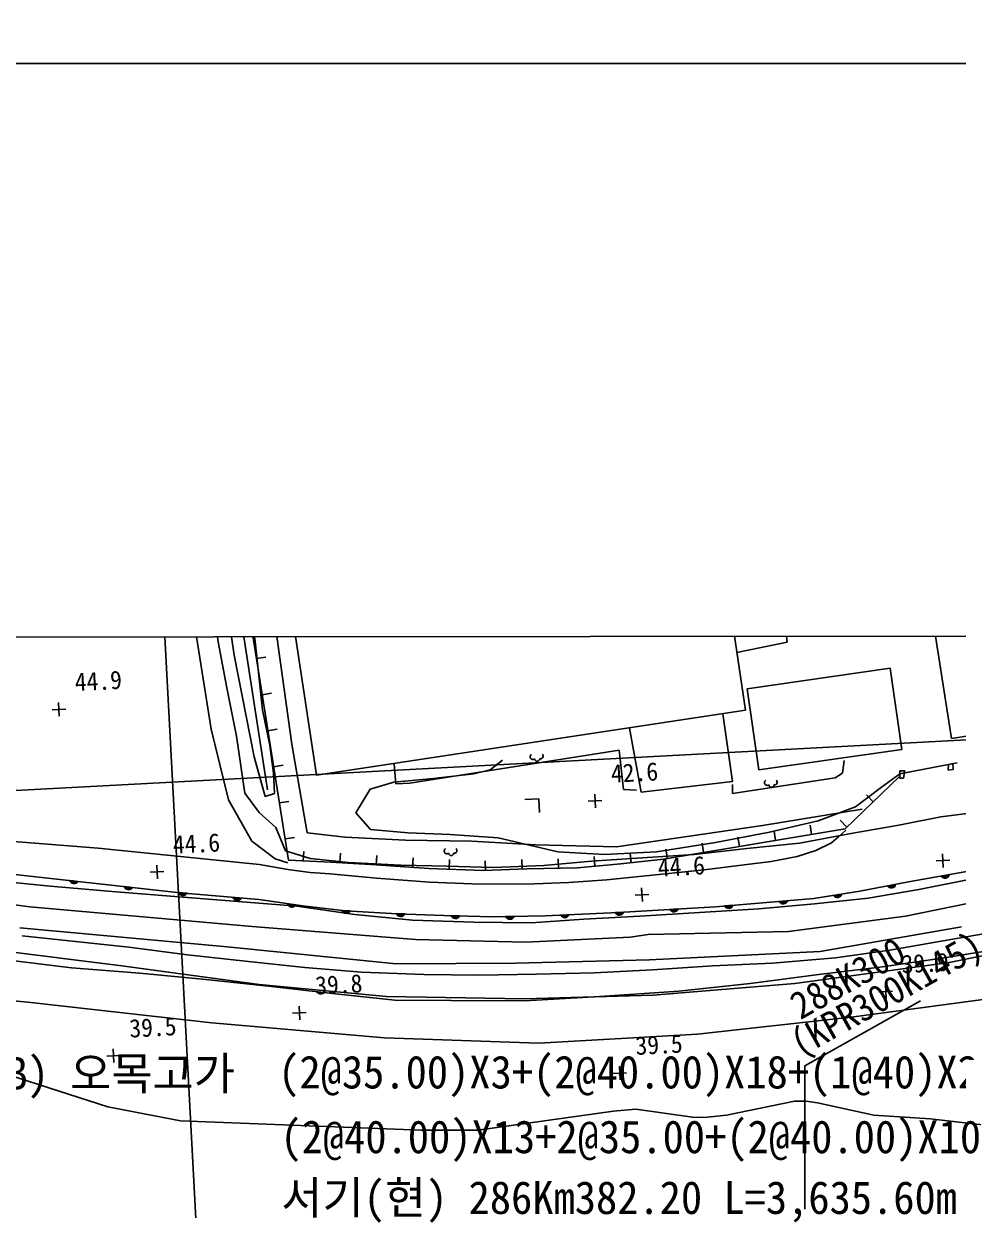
# Model space of a CAD drawing. Header units: millimetres. Extents: x 2406 to 3202, y 1103 to 1810.
# Drawn here: x 3003.5 to 3105.9, y 1493.4 to 1623.4 of the extents above; entities that cross this region are included whole.
import ezdxf
from ezdxf.xclip import XClip

# ---------------------------------------------------------------- set-up
doc = ezdxf.new("R2010")
doc.units = ezdxf.units.MM
doc.header["$LTSCALE"] = 10
doc.header["$MEASUREMENT"] = 0
doc.header["$XCLIPFRAME"] = 2
doc.layers.add('TX-PAPR', color=2, linetype='Continuous', plot=False)
doc.layers.add('TZ-BASE', color=253, linetype='Continuous')
doc.styles.add('GHS', font='GulimChe.ttf')
doc.styles.add('GR', font='GulimChe.ttf')
doc.styles.add('GUL', font='GulimChe.ttf')

# ---------------------------------------------------------------- blocks, each defined once
blk = doc.blocks.new('JD-DGJDT6FHJ')
at = {"layer": 'TZ-BASE', "flags": 128}
blk.add_lwpolyline([(599.86, 87.8), (599.86, 103.5), (612.52, 110.59)], dxfattribs=at)
at = {"layer": 'TZ-BASE', "style": 'GR'}
for s, p in [('288K300', (599.35, 108.48)), ('(KPR300K145)', (599.35, 104.37))]:
    blk.add_text(s, height=3, rotation=29.2387, dxfattribs=at).set_placement(p)
blk = doc.blocks.new('JD-DXFDH7DHF')
at = {"layer": 'TZ-BASE'}
for p, q in [((526.23, 142.64), (544.82, -207.22)), ((585.21, 121.79, 54.2), (593.42, 67.43, 54.2)), ((531.77, 118.48, 49.06), (541.03, 58.73, 49.06)), ((546.41, 60.33, 54.2), (538.2, 114.7, 54.2)), ((539.49, 75.14, 52.47), (535.56, 98.54, 52.47)), ((536.95, 92.99, 50.08), (539.69, 74.95, 50.08)), ((597.98, 74.89, 54.35), (596.81, 84.13, 54.35)), ((537.4, 73.48, 50.08), (535.94, 83.08, 50.08)), ((535.63, 74.94, 51.07), (534.89, 80.81, 51.07)), ((534.85, 65.36, 52.62), (532.75, 78.81, 52.62)), ((543.7, 63.74, 51.57), (542.01, 75.83, 51.57)), ((615.98, 64.36, 54.08), (614.04, 76.66, 54.08)), ((536.59, 69.89, 51.07), (535.63, 74.94, 51.07)), ((543.33, 51, 52.47), (539.49, 75.14, 52.47)), ((539.69, 74.95, 50.08), (540.5, 67.47, 50.08)), ((592.46, 73.76, 54.35), (597.98, 74.89, 54.35)), ((539.56, 62.35, 50.08), (537.4, 73.48, 50.08)), ((539.81, 73.09, 52.47), (540.85, 73.26, 52.47)), ((593.61, 69.78, 56.16), (609.26, 72.03, 56.16)), ((609.26, 72.03, 56.16), (610.54, 63.15, 56.16)), ((537.63, 64.59, 51.07), (536.59, 69.89, 51.07)), ((540.44, 69.14, 52.47), (541.48, 69.31, 52.47)), ((594.88, 60.9, 56.16), (593.61, 69.78, 56.16)), ((645.86, 69.06, 54.08), (615.98, 64.36, 54.08)), ((699.47, 68.54), (262.75, 45.34)), ((518.22, 66.79, 51.98), (518.14, 68.28, 51.98)), ((518.14, 68.28, 51.98), (518.18, 67.53, 51.98)), ((517.44, 67.49, 51.98), (518.93, 67.57, 51.98)), ((518.18, 67.53, 51.98), (517.44, 67.49, 51.98)), ((540.5, 67.47, 50.08), (541.3, 63.58, 50.08)), ((593.42, 67.43, 54.2), (546.41, 60.33, 54.2)), ((591.99, 59.63, 55.03), (590.94, 67.05, 55.03)), ((536.78, 57.64, 52.62), (534.85, 65.36, 52.62)), ((541.07, 65.19, 52.47), (542.11, 65.36, 52.47)), ((580.69, 65.48, 55.03), (581.97, 58.46, 55.03)), ((538.54, 58.35, 51.07), (537.63, 64.59, 51.07)), ((545.37, 54, 51.57), (543.7, 63.74, 51.57)), ((541.3, 63.58, 50.08), (541.7, 60.56, 50.08)), ((556.62, 59.45, 50.33), (579.56, 63.05, 50.33)), ((579.56, 63.05, 50.33), (580.03, 58.76, 50.33)), ((610.54, 63.15, 56.16), (594.88, 60.9, 56.16)), ((540.77, 58, 50.08), (539.56, 62.35, 50.08)), ((541.7, 61.24, 52.47), (542.74, 61.41, 52.47)), ((554.9, 61.52, 50.33), (555.09, 59.38, 50.33)), ((565.42, 60.9, 50.08), (566.79, 61.96, 50.08)), ((604.03, 60.55, 52.58), (604.21, 61.95, 52.58)), ((616.6, 61.67, 50.08), (610.31, 60.47, 50.08)), ((615.62, 60.88, 52.45), (615.66, 61.5, 52.45)), ((615.66, 61.5, 52.45), (616.12, 61.62, 52.45)), ((616.12, 61.62, 52.45), (616.16, 60.96, 52.45)), ((541.7, 60.56, 50.08), (541.81, 58.33, 50.08)), ((554.87, 59.56, 50.08), (559.18, 59.95, 50.08)), ((559.18, 59.95, 50.08), (563.64, 60.49, 50.08)), ((563.64, 60.49, 50.08), (565.42, 60.9, 50.08)), ((591.98, 58.32, 52.58), (603.25, 60.02, 52.58)), ((603.25, 60.02, 52.58), (604.03, 60.55, 52.58)), ((610.3, 60.18, 52.47), (604.32, 54.44, 52.47)), ((610.31, 60.47, 50.08), (608.31, 59, 50.08)), ((610.32, 60.01, 52.45), (610.32, 60.79, 52.45)), ((610.32, 60.79, 52.45), (610.88, 60.79, 52.45)), ((610.71, 60.01, 52.45), (610.32, 60.01, 52.45)), ((610.88, 60.79, 52.45), (610.71, 60.01, 52.45)), ((616.16, 60.96, 52.45), (615.62, 60.88, 52.45)), ((550.72, 56.2, 50.08), (552.27, 58.79, 50.08)), ((552.27, 58.79, 50.08), (554.87, 59.56, 50.08)), ((555.09, 59.38, 50.33), (556.62, 59.45, 50.33)), ((580.03, 58.76, 50.33), (581.47, 58.67, 50.33)), ((581.97, 58.46, 55.03), (591.99, 59.63, 55.03)), ((591.99, 59.3, 52.58), (591.98, 58.32, 52.58)), ((608.31, 59, 50.08), (605.45, 56.87, 50.08)), ((539.31, 53.09, 52.62), (536.78, 57.64, 52.62)), ((540.14, 56.23, 51.07), (538.54, 58.35, 51.07)), ((541.81, 58.33, 50.08), (540.77, 58, 50.08)), ((542.33, 57.29, 52.47), (543.37, 57.46, 52.47)), ((569.22, 57.67, 51.09), (570.76, 57.75, 51.09)), ((570.76, 57.75, 51.09), (570.84, 56.23, 51.09)), ((576.18, 57.47, 49.66), (577.68, 57.55, 49.66)), ((576.93, 57.51, 49.66), (576.18, 57.47, 49.66)), ((576.97, 56.76, 49.66), (576.89, 58.26, 49.66)), ((576.89, 58.26, 49.66), (576.93, 57.51, 49.66)), ((607.41, 57.41, 52.47), (606.68, 58.16, 52.47)), ((541.95, 54.6, 51.07), (540.14, 56.23, 51.07)), ((552.32, 54.37, 50.08), (550.72, 56.2, 50.08)), ((606.19, 56.62, 51.57), (595.26, 54.83, 51.57)), ((605.45, 56.87, 50.08), (601.39, 55.32, 50.08)), ((621.98, 56.67, 51.07), (614.82, 55.77, 51.07)), ((543, 52.03, 51.07), (541.95, 54.6, 51.07)), ((595.26, 54.83, 51.57), (579.29, 52.46, 51.57)), ((601.39, 55.32, 50.08), (596.05, 54.08, 50.08)), ((600.65, 53.83, 52.47), (600.48, 54.86, 52.47)), ((604.52, 54.64, 52.47), (603.8, 55.39, 52.47)), ((610.23, 54.85, 51.07), (605.18, 53.98, 51.07)), ((614.82, 55.77, 51.07), (610.23, 54.85, 51.07)), ((522.48, 52.33, 51.9), (508.93, 53.41, 51.9)), ((542.96, 53.34, 52.47), (544, 53.51, 52.47)), ((549.53, 53.52, 51.57), (545.37, 54, 51.57)), ((556.17, 53.19, 51.57), (549.53, 53.52, 51.57)), ((556.45, 54.01, 50.08), (552.32, 54.37, 50.08)), ((561.04, 53.82, 50.08), (556.45, 54.01, 50.08)), ((566.32, 53.45, 50.08), (561.04, 53.82, 50.08)), ((572.84, 51.92, 50.08), (566.32, 53.45, 50.08)), ((604.32, 54.44, 52.47), (584.43, 51.11, 52.47)), ((596.05, 54.08, 50.08), (590.13, 52.96, 50.08)), ((592.76, 52.51, 52.47), (592.59, 53.54, 52.47)), ((596.71, 53.17, 52.47), (596.54, 54.2, 52.47)), ((605.18, 53.98, 51.07), (599.34, 52.86, 51.07)), ((603.62, 53.58, 51.9), (602.83, 52.93, 51.9)), ((604.41, 54.32, 51.9), (603.62, 53.58, 51.9)), ((611.29, 48.63, 51.13), (639.52, 53.72, 51.13)), ((489.99, 52.05, 51.13), (531.48, 47.45, 51.13)), ((538.71, 50.7, 51.9), (522.48, 52.33, 51.9)), ((541.89, 51.18, 52.62), (539.31, 53.09, 52.62)), ((545.73, 51.19, 51.07), (543, 52.03, 51.07)), ((563.38, 53.1, 51.57), (556.17, 53.19, 51.57)), ((570.47, 52.68, 51.57), (563.38, 53.1, 51.57)), ((579.29, 52.46, 51.57), (570.47, 52.68, 51.57)), ((590.13, 52.96, 50.08), (583.67, 51.93, 50.08)), ((584.87, 51.18, 52.47), (584.7, 52.22, 52.47)), ((593.55, 52.28, 51.07), (587.8, 51.65, 51.07)), ((588.82, 51.84, 52.47), (588.65, 52.88, 52.47)), ((599.34, 52.86, 51.07), (593.55, 52.28, 51.07)), ((601.13, 52.07, 51.9), (599.07, 51.43, 51.9)), ((602.83, 52.93, 51.9), (601.13, 52.07, 51.9)), ((540.15, 50.53, 51.9), (538.71, 50.7, 51.9)), ((543.25, 50.71, 52.62), (541.89, 51.18, 52.62)), ((547.99, 50.81, 52.47), (543.33, 51, 52.47)), ((544.96, 50.93, 52.47), (545, 51.98, 52.47)), ((549.9, 50.75, 51.07), (545.73, 51.19, 51.07)), ((552.93, 50.49, 52.47), (547.99, 50.81, 52.47)), ((548.96, 50.75, 52.47), (549.02, 51.79, 52.47)), ((555.64, 50.46, 51.07), (549.9, 50.75, 51.07)), ((552.95, 50.49, 52.47), (553.01, 51.53, 52.47)), ((556.94, 50.23, 52.47), (557.01, 51.28, 52.47)), ((560.93, 50.03, 52.47), (560.98, 51.08, 52.47)), ((564.93, 49.88, 52.47), (564.89, 50.93, 52.47)), ((568.93, 50.03, 52.47), (568.89, 51.08, 52.47)), ((576.52, 50.9, 51.07), (571.31, 50.44, 51.07)), ((577.97, 51.64, 50.08), (572.84, 51.92, 50.08)), ((572.93, 50.13, 52.47), (572.9, 51.18, 52.47)), ((581.52, 51.24, 51.07), (576.52, 50.9, 51.07)), ((576.92, 50.35, 52.47), (576.83, 51.4, 52.47)), ((583.67, 51.93, 50.08), (577.97, 51.64, 50.08)), ((584.43, 51.11, 52.47), (579.77, 50.6, 52.47)), ((580.9, 50.73, 52.47), (580.79, 51.77, 52.47)), ((587.8, 51.65, 51.07), (581.52, 51.24, 51.07)), ((596.22, 50.87, 51.9), (592.96, 50.48, 51.9)), ((599.07, 51.43, 51.9), (596.22, 50.87, 51.9)), ((614.29, 50.93, 51.59), (615.79, 51.01, 51.59)), ((615.04, 50.97, 51.59), (614.29, 50.93, 51.59)), ((615.08, 50.23, 51.59), (615, 51.72, 51.59)), ((615, 51.72, 51.59), (615.04, 50.97, 51.59)), ((488.11, 49.43, 50.06), (515.01, 45.92, 50.06)), ((528.19, 49.69, 51.67), (529.68, 49.77, 51.67)), ((528.94, 49.73, 51.67), (528.19, 49.69, 51.67)), ((528.98, 48.98, 51.67), (528.9, 50.48, 51.67)), ((528.9, 50.48, 51.67), (528.94, 49.73, 51.67)), ((543.28, 50.01, 51.9), (540.15, 50.53, 51.9)), ((545.71, 49.67, 51.9), (543.28, 50.01, 51.9)), ((547.9, 49.53, 51.9), (545.71, 49.67, 51.9)), ((552.97, 49.04, 51.9), (547.9, 49.53, 51.9)), ((558.7, 50.12, 52.47), (552.93, 50.49, 52.47)), ((560.68, 50.35, 51.07), (555.64, 50.46, 51.07)), ((564.68, 49.88, 52.47), (558.7, 50.12, 52.47)), ((565.77, 50.23, 51.07), (560.68, 50.35, 51.07)), ((569.46, 50.05, 52.47), (564.68, 49.88, 52.47)), ((571.31, 50.44, 51.07), (565.77, 50.23, 51.07)), ((574.99, 50.18, 52.47), (569.46, 50.05, 52.47)), ((579.77, 50.6, 52.47), (574.99, 50.18, 52.47)), ((588.88, 49.97, 51.9), (578.23, 48.88, 51.9)), ((592.96, 50.48, 51.9), (588.88, 49.97, 51.9)), ((614.88, 49.27, 51.13), (615.77, 49.43, 51.13)), ((615.32, 49.05, 51.13), (615.56, 49.4, 51.13)), ((615.43, 49.07, 51.13), (615.67, 49.42, 51.13)), ((615.56, 49.13, 51.13), (615.77, 49.43, 51.13)), ((615.73, 49.32, 51.13), (615.6, 49.4, 51.13)), ((615.75, 49.39, 51.13), (615.7, 49.42, 51.13)), ((510.83, 48.82, 51.07), (517.23, 48.16, 51.07)), ((517.23, 48.16, 51.07), (524.46, 47.53, 51.07)), ((519.37, 48.79, 51.13), (520.26, 48.69, 51.13)), ((519.58, 48.52, 51.13), (519.37, 48.77, 51.13)), ((519.38, 48.75, 51.13), (519.42, 48.79, 51.13)), ((519.41, 48.69, 51.13), (519.52, 48.78, 51.13)), ((519.45, 48.62, 51.13), (519.63, 48.76, 51.13)), ((519.72, 48.46, 51.13), (519.46, 48.78, 51.13)), ((519.51, 48.57, 51.13), (519.74, 48.75, 51.13)), ((519.83, 48.44, 51.13), (519.56, 48.77, 51.13)), ((519.57, 48.52, 51.13), (519.84, 48.74, 51.13)), ((519.64, 48.48, 51.13), (519.95, 48.73, 51.13)), ((519.92, 48.45, 51.13), (519.67, 48.76, 51.13)), ((519.72, 48.46, 51.13), (520.05, 48.72, 51.13)), ((520, 48.47, 51.13), (519.78, 48.75, 51.13)), ((519.83, 48.44, 51.13), (520.16, 48.71, 51.13)), ((520.07, 48.5, 51.13), (519.88, 48.74, 51.13)), ((519.98, 48.46, 51.13), (520.26, 48.69, 51.13)), ((520.13, 48.54, 51.13), (519.99, 48.72, 51.13)), ((520.19, 48.59, 51.13), (520.09, 48.71, 51.13)), ((520.23, 48.65, 51.13), (520.2, 48.7, 51.13)), ((525.33, 48.13, 51.13), (526.22, 48.03, 51.13)), ((525.34, 48.09, 51.13), (525.38, 48.13, 51.13)), ((525.54, 47.85, 51.13), (525.34, 48.11, 51.13)), ((525.38, 48.02, 51.13), (525.49, 48.11, 51.13)), ((525.68, 47.8, 51.13), (525.42, 48.12, 51.13)), ((525.42, 47.96, 51.13), (525.59, 48.1, 51.13)), ((525.47, 47.91, 51.13), (525.7, 48.09, 51.13)), ((525.79, 47.78, 51.13), (525.53, 48.11, 51.13)), ((525.88, 47.79, 51.13), (525.63, 48.1, 51.13)), ((558.77, 48.59, 51.9), (552.97, 49.04, 51.9)), ((563.47, 48.44, 51.9), (558.77, 48.59, 51.9)), ((569.33, 48.4, 51.9), (563.47, 48.44, 51.9)), ((574.07, 48.58, 51.9), (569.33, 48.4, 51.9)), ((578.23, 48.88, 51.9), (574.07, 48.58, 51.9)), ((605.93, 47.63, 51.13), (611.29, 48.63, 51.13)), ((608.98, 48.2, 51.13), (609.86, 48.36, 51.13)), ((609.26, 47.99, 51.13), (608.99, 48.18, 51.13)), ((609, 48.16, 51.13), (609.03, 48.21, 51.13)), ((609.05, 48.11, 51.13), (609.14, 48.23, 51.13)), ((609.42, 47.98, 51.13), (609.07, 48.21, 51.13)), ((609.11, 48.06, 51.13), (609.24, 48.25, 51.13)), ((609.18, 48.02, 51.13), (609.35, 48.27, 51.13)), ((609.52, 48, 51.13), (609.18, 48.23, 51.13)), ((609.25, 48, 51.13), (609.45, 48.28, 51.13)), ((609.61, 48.03, 51.13), (609.28, 48.25, 51.13)), ((609.33, 47.98, 51.13), (609.55, 48.3, 51.13)), ((609.68, 48.07, 51.13), (609.38, 48.27, 51.13)), ((609.42, 47.98, 51.13), (609.66, 48.32, 51.13)), ((609.74, 48.12, 51.13), (609.49, 48.29, 51.13)), ((609.52, 48, 51.13), (609.76, 48.34, 51.13)), ((609.78, 48.18, 51.13), (609.59, 48.31, 51.13)), ((609.66, 48.06, 51.13), (609.86, 48.36, 51.13)), ((609.82, 48.24, 51.13), (609.7, 48.33, 51.13)), ((609.85, 48.32, 51.13), (609.8, 48.35, 51.13)), ((610.94, 44.88, 50.06), (632.4, 49.24, 50.06)), ((612.41, 47.81, 51.07), (618.12, 48.93, 51.07)), ((615.16, 49.07, 51.13), (614.89, 49.25, 51.13)), ((614.91, 49.24, 51.13), (614.94, 49.28, 51.13)), ((614.96, 49.18, 51.13), (615.04, 49.3, 51.13)), ((615.32, 49.05, 51.13), (614.97, 49.29, 51.13)), ((615.02, 49.14, 51.13), (615.14, 49.32, 51.13)), ((615.08, 49.1, 51.13), (615.25, 49.34, 51.13)), ((615.42, 49.07, 51.13), (615.08, 49.31, 51.13)), ((615.15, 49.07, 51.13), (615.35, 49.36, 51.13)), ((615.51, 49.1, 51.13), (615.18, 49.33, 51.13)), ((615.23, 49.05, 51.13), (615.46, 49.38, 51.13)), ((615.58, 49.14, 51.13), (615.29, 49.35, 51.13)), ((615.64, 49.2, 51.13), (615.39, 49.37, 51.13)), ((615.69, 49.25, 51.13), (615.5, 49.39, 51.13)), ((524.46, 47.53, 51.07), (531.81, 46.98, 51.07)), ((525.53, 47.86, 51.13), (525.8, 48.08, 51.13)), ((525.6, 47.82, 51.13), (525.91, 48.07, 51.13)), ((525.69, 47.79, 51.13), (526.02, 48.06, 51.13)), ((525.96, 47.81, 51.13), (525.74, 48.09, 51.13)), ((525.79, 47.78, 51.13), (526.12, 48.04, 51.13)), ((526.03, 47.84, 51.13), (525.84, 48.08, 51.13)), ((525.94, 47.8, 51.13), (526.22, 48.03, 51.13)), ((526.09, 47.88, 51.13), (525.95, 48.06, 51.13)), ((526.15, 47.93, 51.13), (526.05, 48.05, 51.13)), ((526.2, 47.99, 51.13), (526.16, 48.04, 51.13)), ((531.29, 47.47, 51.13), (532.19, 47.39, 51.13)), ((531.51, 47.19, 51.13), (531.3, 47.45, 51.13)), ((531.31, 47.43, 51.13), (531.35, 47.46, 51.13)), ((531.34, 47.36, 51.13), (531.45, 47.45, 51.13)), ((531.38, 47.3, 51.13), (531.56, 47.44, 51.13)), ((531.65, 47.14, 51.13), (531.39, 47.46, 51.13)), ((531.44, 47.25, 51.13), (531.66, 47.44, 51.13)), ((531.48, 47.45, 51.13), (540.09, 46.7, 51.13)), ((531.76, 47.13, 51.13), (531.49, 47.45, 51.13)), ((531.5, 47.2, 51.13), (531.77, 47.43, 51.13)), ((531.57, 47.16, 51.13), (531.87, 47.42, 51.13)), ((531.85, 47.14, 51.13), (531.6, 47.44, 51.13)), ((531.66, 47.14, 51.13), (531.98, 47.41, 51.13)), ((531.93, 47.16, 51.13), (531.7, 47.43, 51.13)), ((531.76, 47.13, 51.13), (532.09, 47.4, 51.13)), ((532, 47.19, 51.13), (531.81, 47.42, 51.13)), ((531.81, 46.98, 51.07), (538.25, 46.45, 51.07)), ((532.06, 47.24, 51.13), (531.91, 47.41, 51.13)), ((531.91, 47.15, 51.13), (532.19, 47.38, 51.13)), ((532.12, 47.29, 51.13), (532.02, 47.4, 51.13)), ((532.16, 47.35, 51.13), (532.13, 47.39, 51.13)), ((537.27, 46.94, 51.13), (538.17, 46.86, 51.13)), ((537.28, 46.9, 51.13), (537.32, 46.94, 51.13)), ((537.49, 46.67, 51.13), (537.28, 46.92, 51.13)), ((537.32, 46.84, 51.13), (537.43, 46.93, 51.13)), ((537.63, 46.61, 51.13), (537.36, 46.93, 51.13)), ((537.36, 46.77, 51.13), (537.53, 46.92, 51.13)), ((537.41, 46.72, 51.13), (537.64, 46.91, 51.13)), ((537.74, 46.6, 51.13), (537.47, 46.93, 51.13)), ((537.48, 46.68, 51.13), (537.75, 46.9, 51.13)), ((537.55, 46.64, 51.13), (537.85, 46.89, 51.13)), ((537.83, 46.61, 51.13), (537.57, 46.92, 51.13)), ((537.64, 46.61, 51.13), (537.96, 46.88, 51.13)), ((537.91, 46.63, 51.13), (537.68, 46.91, 51.13)), ((537.74, 46.6, 51.13), (538.06, 46.87, 51.13)), ((537.98, 46.67, 51.13), (537.79, 46.9, 51.13)), ((538.04, 46.71, 51.13), (537.89, 46.89, 51.13)), ((537.89, 46.63, 51.13), (538.16, 46.86, 51.13)), ((538.09, 46.76, 51.13), (538, 46.88, 51.13)), ((538.14, 46.82, 51.13), (538.1, 46.87, 51.13)), ((581.32, 47.19, 51.63), (582.82, 47.27, 51.63)), ((582.07, 47.23, 51.63), (581.32, 47.19, 51.63)), ((582.11, 46.48, 51.63), (582.03, 47.98, 51.63)), ((582.03, 47.98, 51.63), (582.07, 47.23, 51.63)), ((590.13, 45.92, 51.13), (600.89, 46.8, 51.13)), ((600.89, 46.8, 51.13), (605.93, 47.63, 51.13)), ((600.99, 46.23, 51.07), (606.87, 46.85, 51.07)), ((603.07, 47.16, 51.13), (603.96, 47.3, 51.13)), ((603.35, 46.95, 51.13), (603.08, 47.14, 51.13)), ((603.09, 47.12, 51.13), (603.12, 47.17, 51.13)), ((603.14, 47.07, 51.13), (603.23, 47.18, 51.13)), ((603.5, 46.93, 51.13), (603.16, 47.17, 51.13)), ((603.2, 47.02, 51.13), (603.33, 47.2, 51.13)), ((603.27, 46.98, 51.13), (603.44, 47.22, 51.13)), ((603.61, 46.95, 51.13), (603.27, 47.19, 51.13)), ((603.34, 46.95, 51.13), (603.54, 47.24, 51.13)), ((603.69, 46.98, 51.13), (603.37, 47.21, 51.13)), ((603.42, 46.93, 51.13), (603.65, 47.25, 51.13)), ((603.77, 47.02, 51.13), (603.48, 47.22, 51.13)), ((603.51, 46.93, 51.13), (603.75, 47.27, 51.13)), ((603.82, 47.07, 51.13), (603.58, 47.24, 51.13)), ((603.61, 46.95, 51.13), (603.86, 47.29, 51.13)), ((603.87, 47.12, 51.13), (603.69, 47.26, 51.13)), ((603.75, 47.01, 51.13), (603.96, 47.3, 51.13)), ((603.91, 47.19, 51.13), (603.79, 47.28, 51.13)), ((603.94, 47.26, 51.13), (603.9, 47.29, 51.13)), ((606.87, 46.85, 51.07), (612.41, 47.81, 51.07)), ((515.01, 45.92, 50.06), (539.37, 43.75, 50.06)), ((538.25, 46.45, 51.07), (544.24, 45.99, 51.07)), ((540.09, 46.7, 51.13), (545.15, 45.96, 51.13)), ((543.23, 46.24, 51.13), (544.12, 46.11, 51.13)), ((543.43, 45.96, 51.13), (543.23, 46.22, 51.13)), ((543.24, 46.2, 51.13), (543.28, 46.23, 51.13)), ((543.27, 46.13, 51.13), (543.38, 46.22, 51.13)), ((543.31, 46.07, 51.13), (543.49, 46.2, 51.13)), ((543.57, 45.89, 51.13), (543.32, 46.23, 51.13)), ((543.36, 46.01, 51.13), (543.59, 46.19, 51.13)), ((543.68, 45.87, 51.13), (543.42, 46.21, 51.13)), ((543.42, 45.96, 51.13), (543.7, 46.17, 51.13)), ((543.49, 45.92, 51.13), (543.8, 46.16, 51.13)), ((543.77, 45.88, 51.13), (543.53, 46.2, 51.13)), ((543.57, 45.89, 51.13), (543.91, 46.14, 51.13)), ((543.85, 45.9, 51.13), (543.63, 46.18, 51.13)), ((543.68, 45.87, 51.13), (544.01, 46.13, 51.13)), ((543.92, 45.93, 51.13), (543.74, 46.17, 51.13)), ((543.82, 45.89, 51.13), (544.11, 46.11, 51.13)), ((543.98, 45.97, 51.13), (543.84, 46.15, 51.13)), ((544.04, 46.01, 51.13), (543.95, 46.14, 51.13)), ((544.09, 46.07, 51.13), (544.05, 46.12, 51.13)), ((544.24, 45.99, 51.07), (550.6, 45.08, 51.07)), ((545.15, 45.96, 51.13), (549.6, 45.48, 51.13)), ((549.18, 45.5, 51.13), (550.08, 45.45, 51.13)), ((549.2, 45.47, 51.13), (549.23, 45.5, 51.13)), ((549.23, 45.4, 51.13), (549.34, 45.49, 51.13)), ((549.55, 45.19, 51.13), (549.27, 45.5, 51.13)), ((549.66, 45.18, 51.13), (549.38, 45.49, 51.13)), ((579.49, 45.29, 51.13), (583.24, 45.51, 51.13)), ((583.24, 45.51, 51.13), (590.13, 45.92, 51.13)), ((585.14, 45.62, 51.13), (586.04, 45.68, 51.13)), ((585.4, 45.38, 51.13), (585.15, 45.6, 51.13)), ((585.16, 45.59, 51.13), (585.2, 45.63, 51.13)), ((585.21, 45.52, 51.13), (585.3, 45.63, 51.13)), ((585.55, 45.35, 51.13), (585.24, 45.63, 51.13)), ((585.26, 45.47, 51.13), (585.41, 45.64, 51.13)), ((585.32, 45.42, 51.13), (585.52, 45.64, 51.13)), ((585.66, 45.36, 51.13), (585.34, 45.63, 51.13)), ((585.39, 45.39, 51.13), (585.62, 45.65, 51.13)), ((585.75, 45.38, 51.13), (585.45, 45.64, 51.13)), ((585.47, 45.36, 51.13), (585.73, 45.66, 51.13)), ((585.56, 45.35, 51.13), (585.83, 45.66, 51.13)), ((585.82, 45.41, 51.13), (585.56, 45.65, 51.13)), ((585.66, 45.36, 51.13), (585.94, 45.67, 51.13)), ((585.89, 45.45, 51.13), (585.66, 45.65, 51.13)), ((585.94, 45.51, 51.13), (585.77, 45.66, 51.13)), ((585.8, 45.4, 51.13), (586.04, 45.67, 51.13)), ((585.99, 45.57, 51.13), (585.87, 45.67, 51.13)), ((586.02, 45.63, 51.13), (585.98, 45.67, 51.13)), ((588.38, 45.28, 51.07), (594.87, 45.7, 51.07)), ((591.13, 46, 51.13), (592.03, 46.07, 51.13)), ((591.39, 45.77, 51.13), (591.14, 45.98, 51.13)), ((591.15, 45.97, 51.13), (591.19, 46.01, 51.13)), ((591.2, 45.9, 51.13), (591.29, 46.01, 51.13)), ((591.55, 45.74, 51.13), (591.23, 46.01, 51.13)), ((591.25, 45.85, 51.13), (591.4, 46.02, 51.13)), ((591.31, 45.81, 51.13), (591.5, 46.03, 51.13)), ((591.65, 45.74, 51.13), (591.33, 46.02, 51.13)), ((591.38, 45.77, 51.13), (591.61, 46.04, 51.13)), ((591.74, 45.77, 51.13), (591.44, 46.03, 51.13)), ((591.46, 45.75, 51.13), (591.71, 46.05, 51.13)), ((591.81, 45.8, 51.13), (591.54, 46.03, 51.13)), ((591.55, 45.74, 51.13), (591.82, 46.06, 51.13)), ((591.65, 45.74, 51.13), (591.93, 46.07, 51.13)), ((591.88, 45.85, 51.13), (591.65, 46.04, 51.13)), ((591.93, 45.9, 51.13), (591.75, 46.05, 51.13)), ((591.79, 45.79, 51.13), (592.03, 46.07, 51.13)), ((591.98, 45.96, 51.13), (591.86, 46.06, 51.13)), ((592.01, 46.03, 51.13), (591.97, 46.07, 51.13)), ((594.87, 45.7, 51.07), (600.99, 46.23, 51.07)), ((597.11, 46.49, 51.13), (598.01, 46.56, 51.13)), ((597.37, 46.26, 51.13), (597.12, 46.47, 51.13)), ((597.13, 46.45, 51.13), (597.17, 46.49, 51.13)), ((597.18, 46.39, 51.13), (597.27, 46.5, 51.13)), ((597.53, 46.23, 51.13), (597.21, 46.5, 51.13)), ((597.23, 46.34, 51.13), (597.38, 46.51, 51.13)), ((597.29, 46.3, 51.13), (597.48, 46.52, 51.13)), ((597.63, 46.23, 51.13), (597.31, 46.51, 51.13)), ((597.36, 46.26, 51.13), (597.59, 46.53, 51.13)), ((597.72, 46.26, 51.13), (597.42, 46.51, 51.13)), ((597.44, 46.24, 51.13), (597.7, 46.54, 51.13)), ((597.79, 46.29, 51.13), (597.52, 46.52, 51.13)), ((597.53, 46.23, 51.13), (597.8, 46.55, 51.13)), ((597.63, 46.23, 51.13), (597.91, 46.55, 51.13)), ((597.86, 46.34, 51.13), (597.63, 46.53, 51.13)), ((597.91, 46.39, 51.13), (597.73, 46.54, 51.13)), ((597.77, 46.28, 51.13), (598.01, 46.56, 51.13)), ((597.96, 46.45, 51.13), (597.84, 46.55, 51.13)), ((597.99, 46.52, 51.13), (597.95, 46.56, 51.13)), ((549.41, 45.24, 51.13), (549.19, 45.48, 51.13)), ((549.28, 45.34, 51.13), (549.45, 45.49, 51.13)), ((549.33, 45.29, 51.13), (549.55, 45.48, 51.13)), ((549.4, 45.24, 51.13), (549.66, 45.48, 51.13)), ((549.47, 45.21, 51.13), (549.76, 45.47, 51.13)), ((549.75, 45.19, 51.13), (549.49, 45.49, 51.13)), ((549.56, 45.18, 51.13), (549.87, 45.46, 51.13)), ((549.83, 45.22, 51.13), (549.59, 45.48, 51.13)), ((549.6, 45.48, 51.13), (555.25, 45.15, 51.13)), ((549.66, 45.18, 51.13), (549.98, 45.46, 51.13)), ((549.9, 45.25, 51.13), (549.7, 45.47, 51.13)), ((549.96, 45.3, 51.13), (549.8, 45.47, 51.13)), ((549.81, 45.21, 51.13), (550.08, 45.45, 51.13)), ((550.01, 45.35, 51.13), (549.91, 45.46, 51.13)), ((550.06, 45.41, 51.13), (550.01, 45.46, 51.13)), ((550.6, 45.08, 51.07), (556.92, 44.46, 51.07)), ((555.17, 45.16, 51.13), (556.07, 45.12, 51.13)), ((555.4, 44.9, 51.13), (555.18, 45.14, 51.13)), ((555.19, 45.12, 51.13), (555.22, 45.16, 51.13)), ((555.22, 45.05, 51.13), (555.33, 45.15, 51.13)), ((555.25, 45.15, 51.13), (560.36, 44.96, 51.13)), ((555.55, 44.85, 51.13), (555.26, 45.15, 51.13)), ((555.27, 44.99, 51.13), (555.44, 45.15, 51.13)), ((555.33, 44.94, 51.13), (555.54, 45.14, 51.13)), ((555.66, 44.84, 51.13), (555.37, 45.15, 51.13)), ((555.39, 44.9, 51.13), (555.65, 45.14, 51.13)), ((555.47, 44.87, 51.13), (555.75, 45.13, 51.13)), ((555.75, 44.85, 51.13), (555.48, 45.15, 51.13)), ((555.55, 44.85, 51.13), (555.86, 45.13, 51.13)), ((555.82, 44.88, 51.13), (555.58, 45.14, 51.13)), ((555.66, 44.84, 51.13), (555.97, 45.13, 51.13)), ((555.89, 44.92, 51.13), (555.69, 45.14, 51.13)), ((555.95, 44.96, 51.13), (555.79, 45.13, 51.13)), ((555.8, 44.87, 51.13), (556.07, 45.12, 51.13)), ((556, 45.02, 51.13), (555.9, 45.13, 51.13)), ((556.05, 45.08, 51.13), (556.01, 45.13, 51.13)), ((556.92, 44.46, 51.07), (563.66, 44.21, 51.07)), ((560.36, 44.96, 51.13), (565.68, 44.8, 51.13)), ((561.17, 44.93, 51.13), (562.07, 44.91, 51.13)), ((561.4, 44.67, 51.13), (561.17, 44.91, 51.13)), ((561.18, 44.89, 51.13), (561.22, 44.93, 51.13)), ((561.22, 44.83, 51.13), (561.33, 44.93, 51.13)), ((561.55, 44.62, 51.13), (561.26, 44.93, 51.13)), ((561.27, 44.77, 51.13), (561.43, 44.92, 51.13)), ((561.32, 44.72, 51.13), (561.54, 44.92, 51.13)), ((561.65, 44.62, 51.13), (561.37, 44.93, 51.13)), ((561.39, 44.68, 51.13), (561.64, 44.92, 51.13)), ((561.46, 44.65, 51.13), (561.75, 44.92, 51.13)), ((561.74, 44.63, 51.13), (561.47, 44.92, 51.13)), ((561.55, 44.62, 51.13), (561.86, 44.91, 51.13)), ((561.82, 44.66, 51.13), (561.58, 44.92, 51.13)), ((561.66, 44.62, 51.13), (561.96, 44.91, 51.13)), ((561.89, 44.7, 51.13), (561.68, 44.92, 51.13)), ((561.95, 44.75, 51.13), (561.79, 44.91, 51.13)), ((561.8, 44.65, 51.13), (562.06, 44.9, 51.13)), ((562, 44.8, 51.13), (561.9, 44.91, 51.13)), ((562.04, 44.86, 51.13), (562, 44.91, 51.13)), ((563.66, 44.21, 51.07), (569.94, 44.17, 51.07)), ((565.68, 44.8, 51.13), (571.45, 44.93, 51.13)), ((567.16, 44.83, 51.13), (568.06, 44.85, 51.13)), ((567.41, 44.58, 51.13), (567.17, 44.81, 51.13)), ((567.18, 44.79, 51.13), (567.22, 44.83, 51.13)), ((567.22, 44.73, 51.13), (567.32, 44.84, 51.13)), ((567.56, 44.54, 51.13), (567.26, 44.83, 51.13)), ((567.27, 44.67, 51.13), (567.43, 44.84, 51.13)), ((567.33, 44.63, 51.13), (567.54, 44.84, 51.13)), ((567.67, 44.54, 51.13), (567.36, 44.84, 51.13)), ((567.4, 44.59, 51.13), (567.64, 44.84, 51.13)), ((567.76, 44.56, 51.13), (567.47, 44.84, 51.13)), ((567.48, 44.56, 51.13), (567.75, 44.84, 51.13)), ((567.56, 44.54, 51.13), (567.85, 44.85, 51.13)), ((567.83, 44.6, 51.13), (567.58, 44.84, 51.13)), ((567.67, 44.55, 51.13), (567.96, 44.85, 51.13)), ((567.9, 44.64, 51.13), (567.68, 44.84, 51.13)), ((567.95, 44.69, 51.13), (567.79, 44.85, 51.13)), ((567.81, 44.59, 51.13), (568.06, 44.85, 51.13)), ((568, 44.74, 51.13), (567.89, 44.85, 51.13)), ((568.04, 44.81, 51.13), (568, 44.85, 51.13)), ((569.94, 44.17, 51.07), (575.69, 44.54, 51.07)), ((571.45, 44.93, 51.13), (579.49, 45.29, 51.13)), ((573.16, 45, 51.13), (574.06, 45.04, 51.13)), ((573.41, 44.76, 51.13), (573.17, 44.98, 51.13)), ((573.18, 44.97, 51.13), (573.21, 45.01, 51.13)), ((573.22, 44.9, 51.13), (573.32, 45.01, 51.13)), ((573.56, 44.72, 51.13), (573.25, 45.01, 51.13)), ((573.27, 44.85, 51.13), (573.43, 45.01, 51.13)), ((573.33, 44.8, 51.13), (573.53, 45.02, 51.13)), ((573.67, 44.73, 51.13), (573.36, 45.01, 51.13)), ((573.4, 44.77, 51.13), (573.64, 45.02, 51.13)), ((573.76, 44.75, 51.13), (573.47, 45.02, 51.13)), ((573.48, 44.74, 51.13), (573.74, 45.03, 51.13)), ((573.57, 44.72, 51.13), (573.85, 45.03, 51.13)), ((573.83, 44.78, 51.13), (573.57, 45.02, 51.13)), ((573.67, 44.73, 51.13), (573.96, 45.04, 51.13)), ((573.9, 44.82, 51.13), (573.68, 45.03, 51.13)), ((573.96, 44.87, 51.13), (573.78, 45.03, 51.13)), ((573.81, 44.77, 51.13), (574.06, 45.04, 51.13)), ((574, 44.93, 51.13), (573.89, 45.04, 51.13)), ((574.04, 45, 51.13), (574, 45.04, 51.13)), ((575.69, 44.54, 51.07), (581.85, 44.87, 51.07)), ((579.15, 45.27, 51.13), (580.05, 45.32, 51.13)), ((579.17, 45.23, 51.13), (579.21, 45.27, 51.13)), ((579.41, 45.03, 51.13), (579.17, 45.25, 51.13)), ((579.22, 45.17, 51.13), (579.32, 45.28, 51.13)), ((579.56, 44.99, 51.13), (579.25, 45.27, 51.13)), ((579.27, 45.11, 51.13), (579.42, 45.28, 51.13)), ((579.33, 45.07, 51.13), (579.53, 45.29, 51.13)), ((579.67, 45, 51.13), (579.35, 45.28, 51.13)), ((579.4, 45.03, 51.13), (579.63, 45.3, 51.13)), ((579.76, 45.02, 51.13), (579.46, 45.28, 51.13)), ((579.48, 45.01, 51.13), (579.74, 45.3, 51.13)), ((579.57, 44.99, 51.13), (579.84, 45.31, 51.13)), ((579.83, 45.06, 51.13), (579.57, 45.29, 51.13)), ((579.67, 45, 51.13), (579.95, 45.31, 51.13)), ((579.9, 45.1, 51.13), (579.67, 45.3, 51.13)), ((579.95, 45.15, 51.13), (579.78, 45.3, 51.13)), ((579.81, 45.05, 51.13), (580.05, 45.31, 51.13)), ((580, 45.21, 51.13), (579.88, 45.31, 51.13)), ((580.04, 45.28, 51.13), (579.99, 45.32, 51.13)), ((581.85, 44.87, 51.07), (588.38, 45.28, 51.07)), ((598.11, 43.21, 50.06), (610.94, 44.88, 50.06)), ((513.9, 43.59, 49.06), (536.63, 41.51, 49.06)), ((539.37, 43.75, 50.06), (557.24, 42.34, 50.06)), ((582.74, 42.89, 50.06), (598.11, 43.21, 50.06)), ((601.58, 41.02, 49.06), (617.07, 43.73, 49.06)), ((621.72, 43.33, 48.06), (615.68, 42.29, 48.06)), ((631.66, 42.97, 48.23), (615.73, 39.82, 48.23)), ((520.7, 42.02, 48.06), (514.17, 42.72, 48.06)), ((525.86, 41.49, 48.06), (520.7, 42.02, 48.06)), ((557.24, 42.34, 50.06), (569.31, 42.05, 50.06)), ((569.31, 42.05, 50.06), (580.76, 42.6, 50.06)), ((580.76, 42.6, 50.06), (582.74, 42.89, 50.06)), ((615.68, 42.29, 48.06), (609.23, 41.14, 48.06)), ((525.08, 39.45, 48.23), (508.68, 41.5, 48.23)), ((532.26, 40.66, 48.06), (525.86, 41.49, 48.06)), ((538.95, 39.91, 48.06), (532.26, 40.66, 48.06)), ((536.63, 41.51, 49.06), (555.13, 39.67, 49.06)), ((582.91, 40.09, 49.06), (601.58, 41.02, 49.06)), ((603.27, 40.31, 48.06), (596.36, 39.73, 48.06)), ((609.23, 41.14, 48.06), (603.27, 40.31, 48.06)), ((621.67, 41.38, 47.06), (614.93, 40.27, 47.06)), ((519.57, 39.21, 47.06), (511.8, 40.17, 47.06)), ((527.04, 38.63, 47.06), (519.57, 39.21, 47.06)), ((540.11, 37.38, 48.23), (525.08, 39.45, 48.23)), ((545.11, 39.25, 48.06), (538.95, 39.91, 48.06)), ((551.35, 38.75, 48.06), (545.11, 39.25, 48.06)), ((555.13, 39.67, 49.06), (568.2, 39.72, 49.06)), ((568.2, 39.72, 49.06), (582.91, 40.09, 49.06)), ((583.22, 38.99, 48.06), (576.85, 38.67, 48.06)), ((589.79, 39.45, 48.06), (583.22, 38.99, 48.06)), ((596.36, 39.73, 48.06), (589.79, 39.45, 48.06)), ((615.73, 39.82, 48.23), (598.81, 37.49, 48.23)), ((608.43, 39.32, 47.06), (601.44, 38.5, 47.06)), ((614.93, 40.27, 47.06), (608.43, 39.32, 47.06)), ((534.27, 37.96, 47.06), (527.04, 38.63, 47.06)), ((541.46, 37.17, 47.06), (534.27, 37.96, 47.06)), ((558.16, 38.5, 48.06), (551.35, 38.75, 48.06)), ((564.2, 38.42, 48.06), (558.16, 38.5, 48.06)), ((570.52, 38.54, 48.06), (564.2, 38.42, 48.06)), ((576.85, 38.67, 48.06), (570.52, 38.54, 48.06)), ((601.44, 38.5, 47.06), (593.91, 37.52, 47.06)), ((495.18, 37.34, 53.05), (515.12, 35.44, 53.05)), ((554.08, 36.09, 48.23), (540.11, 37.38, 48.23)), ((548.48, 36.37, 47.06), (541.46, 37.17, 47.06)), ((586.09, 36.66, 47.06), (577.45, 36.1, 47.06)), ((598.81, 37.49, 48.23), (583.31, 36.23, 48.23)), ((593.91, 37.52, 47.06), (586.09, 36.66, 47.06)), ((608.03, 36.59, 46.96), (609.53, 36.67, 46.96)), ((608.78, 36.63, 46.96), (608.03, 36.59, 46.96)), ((608.82, 35.88, 46.96), (608.74, 37.38, 46.96)), ((608.74, 37.38, 46.96), (608.78, 36.63, 46.96)), ((515.12, 35.44, 53.05), (534.93, 33.21, 53.05)), ((555, 35.67, 47.06), (548.48, 36.37, 47.06)), ((569.2, 35.83, 48.23), (554.08, 36.09, 48.23)), ((561.16, 35.63, 47.06), (555, 35.67, 47.06)), ((569.22, 35.62, 47.06), (561.16, 35.63, 47.06)), ((583.31, 36.23, 48.23), (569.2, 35.83, 48.23)), ((577.45, 36.1, 47.06), (569.22, 35.62, 47.06)), ((605.3, 33.87, 53.05), (619.7, 35.79, 53.05)), ((543.79, 34.25, 46.85), (545.29, 34.33, 46.85)), ((544.54, 34.29, 46.85), (543.79, 34.25, 46.85)), ((544.58, 33.54, 46.85), (544.5, 35.04, 46.85)), ((544.5, 35.04, 46.85), (544.54, 34.29, 46.85)), ((588.14, 31.96, 53.05), (605.3, 33.87, 53.05)), ((534.93, 33.21, 53.05), (553.84, 31.56, 53.05)), ((553.84, 31.56, 53.05), (570.78, 30.96, 53.05)), ((570.78, 30.96, 53.05), (588.14, 31.96, 53.05)), ((524.21, 28.84, 46.54), (524.13, 30.34, 46.54)), ((524.13, 30.34, 46.54), (524.17, 29.59, 46.54)), ((523.42, 29.55, 46.54), (524.92, 29.63, 46.54)), ((524.17, 29.59, 46.54), (523.42, 29.55, 46.54)), ((523.53, 24.01, 47.06), (512.76, 27.46, 47.06)), ((578.88, 27.65, 46.54), (580.38, 27.73, 46.54)), ((579.63, 27.69, 46.54), (578.88, 27.65, 46.54)), ((579.67, 26.94, 46.54), (579.59, 28.44, 46.54)), ((579.59, 28.44, 46.54), (579.63, 27.69, 46.54)), ((531.52, 22.47, 47.06), (523.53, 24.01, 47.06)), ((578.94, 23.52, 47.06), (564.08, 21.44, 47.06)), ((581.41, 23.76, 47.06), (578.94, 23.52, 47.06)), ((587.59, 22.85, 47.06), (581.41, 23.76, 47.06)), ((598.77, 24.63, 47.06), (591.34, 23.07, 47.06)), ((600.05, 24.62, 47.06), (598.77, 24.63, 47.06)), ((601.29, 24.45, 47.06), (600.05, 24.62, 47.06)), ((607.46, 23.09, 47.06), (601.29, 24.45, 47.06)), ((557.82, 21.43, 47.06), (531.52, 22.47, 47.06)), ((588.87, 22.84, 47.06), (587.59, 22.85, 47.06)), ((591.34, 23.07, 47.06), (588.87, 22.84, 47.06)), ((613.64, 22.68, 47.06), (607.46, 23.09, 47.06)), ((619.82, 21.98, 47.06), (613.64, 22.68, 47.06)), ((564.08, 21.44, 47.06), (557.82, 21.43, 47.06))]:
    blk.add_line(p, q, dxfattribs=at)
for centre, radius, start, end in [((570.12, 62.35, 51.15), 0.299, 120.6118, 304.3823), ((570.94, 62.4, 51.15), 0.292, 258.1869, 50.717), ((570.58, 62.14, 51.15), 0.296, 187.6323, 354.0427), ((595.79, 59.51, 51.15), 0.299, 120.6118, 304.3823), ((596.25, 59.3, 51.15), 0.296, 187.6323, 354.0427), ((596.6, 59.55, 51.15), 0.292, 258.1869, 50.717), ((560.7, 52.02, 51.15), 0.299, 120.6118, 304.3823), ((561.51, 52.07, 51.15), 0.292, 258.1869, 50.717), ((561.16, 51.82, 51.15), 0.296, 187.6323, 354.0427), ((615.29, 49.54, 51.13), 0.487, 212.8497, 347.6099), ((519.83, 48.93, 51.13), 0.487, 196.2975, 331.0578), ((525.8, 48.27, 51.13), 0.487, 196.2975, 331.0578), ((609.39, 48.46, 51.13), 0.487, 213.1358, 347.896), ((531.76, 47.62, 51.13), 0.487, 197.6001, 332.3603), ((537.73, 47.09, 51.13), 0.487, 197.6001, 332.3603), ((603.48, 47.42, 51.13), 0.487, 212.0169, 346.7772), ((543.7, 46.36, 51.13), 0.487, 194.3812, 329.1414), ((549.64, 45.67, 51.13), 0.487, 199.3253, 334.0855), ((585.58, 45.84, 51.13), 0.487, 206.0188, 340.7791), ((591.57, 46.22, 51.13), 0.487, 207.2863, 342.0466), ((597.55, 46.71, 51.13), 0.487, 207.2863, 342.0466), ((555.63, 45.33, 51.13), 0.487, 200.4026, 335.1629), ((561.62, 45.11, 51.13), 0.487, 200.918, 335.6783), ((567.61, 45.03, 51.13), 0.487, 203.8868, 338.6471), ((573.6, 45.21, 51.13), 0.487, 205.1859, 339.9462), ((579.59, 45.48, 51.13), 0.487, 206.0225, 340.7828)]:
    blk.add_arc(centre, radius, start, end, dxfattribs=at)
for s, height, rotation, style, p in [('44.9', 2, 3.042, 'GUL', (519.97, 69.52, 47.08)), ('42.6', 2, 3.042, 'GUL', (578.72, 59.49, 47.08)), ('44.6', 2, 3.042, 'GUL', (530.72, 51.71, 47.08)), ('44.6', 2, 3.042, 'GUL', (583.85, 49.21, 47.08)), ('39.9', 2, 3.042, 'GUL', (610.57, 38.62, 47.08)), ('39.8', 2, 3.042, 'GUL', (546.32, 36.28, 47.08)), ('39.5', 2, 3.042, 'GUL', (525.95, 31.58, 47.08)), ('39.5', 2, 3.042, 'GUL', (581.41, 29.68, 47.08)), ('B(PCB) 오목고가', 3.6, 0.0013, 'GHS', (503.12, 25.86, 49.06)), ('(2@35.00)X3+(2@40.00)X18+(1@40)X2+', 3.6, 0.0013, 'GHS', (542.21, 26.01)), ('(2@40.00)X13+2@35.00+(2@40.00)X10', 3.6, 0.0013, 'GHS', (542.45, 18.92, 47.06)), ('서기(현) 286Km382.20 L=3,635.60m', 3.6, 0.0013, 'GHS', (542.54, 12.26))]:
    blk.add_text(s, height=height, rotation=rotation, dxfattribs=dict(at, style=style)).set_placement(p)

msp = doc.modelspace()

# ---------------------------------------------------------------- linework, layer by layer
at = {"layer": 'TX-PAPR'}
for points in [[(2405.89, 1103.05), (3201.89, 1103.05), (3201.89, 1619.05), (2405.89, 1619.05)], [(2489.07, 1555.78), (3189.07, 1556.42), (3189.21, 1406.42), (2489.21, 1405.78)]]:
    msp.add_lwpolyline(points, close=True, dxfattribs=at)

# ---------------------------------------------------------------- block references
at = {"layer": 'TZ-BASE'}
ref = msp.add_blockref('JD-DXFDH7DHF', (2489.14, 1480.78), dxfattribs=at)
XClip(ref).set_block_clipping_path([(-0.0689262289, 74.9999682976), (699.9307781337, 75.6432797985), (700.0686305916, -74.3566568571), (0.068926229, -74.9999683274)])
msp.add_blockref('JD-DGJDT6FHJ', (2489.21, 1405.78), dxfattribs=at)

doc.saveas('drawing.dxf')
